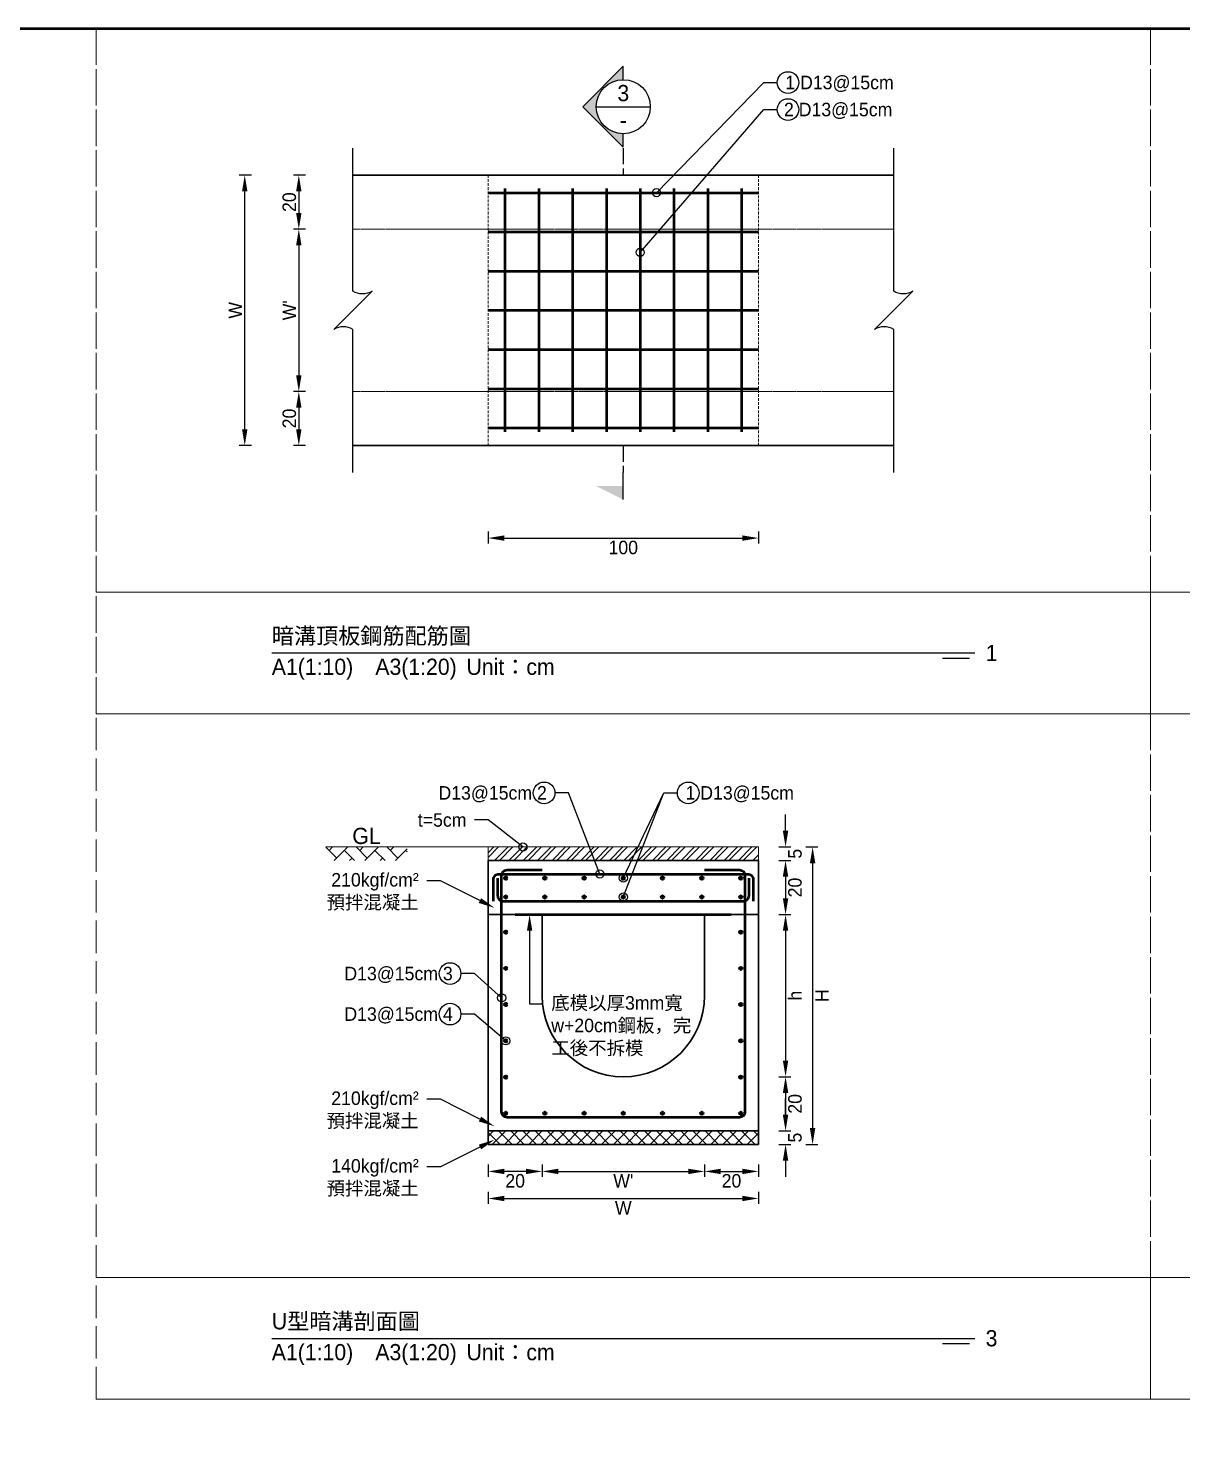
# Model space of a CAD drawing. Extents: x -3420 to 2030, y -3892 to 566.
# Drawn here: x -2565 to -2139, y -526 to 0 of the extents above; entities that cross this region are included whole.
import ezdxf
from ezdxf import colors
from ezdxf.entities.mleader import LeaderData, LeaderLine
from ezdxf.math import Vec2, Vec3

# ---------------------------------------------------------------- set-up
doc = ezdxf.new("R2010")
doc.units = 0
doc.header["$MEASUREMENT"] = 0
for name, pattern in [('ACAD_ISO02W100', [15, 12, -3]), ('DASHEDX2', [1.5, 1, -0.5]), ('HIDDEN', [0.375, 0.25, -0.125])]:
    doc.linetypes.add(name, pattern=pattern)
for name, color, linetype, lineweight in [('一、3.基本-變更', 1, 'Continuous', 50), ('二、1.繪圖-既有設施', 8, 'Continuous', 20), ('二、2.繪圖-施作項目', 181, 'Continuous', 30), ('二、4.繪圖-設計鋪面', 40, 'Continuous', 20), ('二、5.繪圖-鋼筋', 60, 'Continuous', 50), ('二、6.繪圖-其他施作項目', 35, 'Continuous', 30)]:
    doc.layers.add(name, color=color, linetype=linetype, lineweight=lineweight)
doc.layers.add('一、4.基本-隱藏', color=9, linetype='ACAD_ISO02W100', lineweight=20, plot=False)
doc.layers.add('三、3.文字-註解文字', color=2, linetype='Continuous')
doc.styles.add('次圖名(詳圖)', font='MS PGothic.ttf', dxfattribs={"height": 6})
doc.styles.add('註解文字(詳圖)', font='MS PGothic.ttf', dxfattribs={"height": 5})
doc.dimstyles.new('註解文字(詳圖)', dxfattribs={"dimtxt": 5, "dimasz": 6, "dimexe": 2, "dimexo": 5, "dimgap": 1, "dimtad": 2, "dimzin": 0, "dimdsep": 46, "dimtxsty": '註解文字(詳圖)', "dimcen": 0.1, "dimclrd": 144, "dimclre": 144, "dimclrt": 256, "dimadec": 0, "dimazin": 0, "dimtfac": 1, "dimtofl": 0, "dimtmove": 0, "dimatfit": 3, "dimfxlon": 1, "dimtolj": 1, "dimtzin": 0, "dimlwd": -1, "dimlwe": -1, "dimarcsym": 1})

# ---------------------------------------------------------------- blocks, each defined once
blk = doc.blocks.new('*D65')
at = {"layer": 'Defpoints', "color": 0, "transparency": 16777216}
for p in [(-2445.015, -54.25), (-2465.015, -74.25), (-2445.015, -74.25)]:
    blk.add_point(p, dxfattribs=at)
at = {"layer": '三、3.文字-註解文字', "color": 144, "transparency": 16777216}
for p, q in [((-2462.515, -54.25), (-2467.015, -54.25)), ((-2465.015, -60.25), (-2465.015, -68.25)), ((-2462.515, -74.25), (-2467.015, -74.25))]:
    blk.add_line(p, q, dxfattribs=at)
for points in [[(-2466.015, -60.25), (-2464.015, -60.25), (-2465.015, -54.25)], [(-2466.015, -68.25), (-2464.015, -68.25), (-2465.015, -74.25)]]:
    blk.add_solid(points, dxfattribs=at)
at = {"layer": '三、3.文字-註解文字', "transparency": 16777216, "insert": (-2468.515, -64.25), "char_height": 5, "attachment_point": 5, "rotation": 90, "style": '註解文字(詳圖)'}
blk.add_mtext('\\A1;20', dxfattribs=at)
blk = doc.blocks.new('*D66')
at = {"layer": 'Defpoints', "color": 0, "transparency": 16777216}
for p in [(-2445.015, -74.25), (-2465.015, -134.25), (-2445.015, -134.25)]:
    blk.add_point(p, dxfattribs=at)
at = {"layer": '三、3.文字-註解文字', "color": 144, "transparency": 16777216}
for p, q in [((-2462.515, -74.25), (-2467.015, -74.25)), ((-2465.015, -80.25), (-2465.015, -128.25)), ((-2462.515, -134.25), (-2467.015, -134.25))]:
    blk.add_line(p, q, dxfattribs=at)
for points in [[(-2466.015, -80.25), (-2464.015, -80.25), (-2465.015, -74.25)], [(-2466.015, -128.25), (-2464.015, -128.25), (-2465.015, -134.25)]]:
    blk.add_solid(points, dxfattribs=at)
at = {"layer": '三、3.文字-註解文字', "transparency": 16777216, "insert": (-2468.515, -104.25), "char_height": 5, "attachment_point": 5, "rotation": 90, "style": '註解文字(詳圖)'}
blk.add_mtext("\\A1;{\\fMS PGothic|b0|i0|c128|p34;W}'", dxfattribs=at)
blk = doc.blocks.new('*D67')
at = {"layer": 'Defpoints', "color": 0, "transparency": 16777216}
for p in [(-2445.015, -134.25), (-2465.015, -154.25), (-2445.015, -154.25)]:
    blk.add_point(p, dxfattribs=at)
at = {"layer": '三、3.文字-註解文字', "color": 144, "transparency": 16777216}
for p, q in [((-2462.515, -134.25), (-2467.015, -134.25)), ((-2465.015, -140.25), (-2465.015, -148.25)), ((-2462.515, -154.25), (-2467.015, -154.25))]:
    blk.add_line(p, q, dxfattribs=at)
for points in [[(-2466.015, -140.25), (-2464.015, -140.25), (-2465.015, -134.25)], [(-2466.015, -148.25), (-2464.015, -148.25), (-2465.015, -154.25)]]:
    blk.add_solid(points, dxfattribs=at)
at = {"layer": '三、3.文字-註解文字', "transparency": 16777216, "insert": (-2468.515, -144.25), "char_height": 5, "attachment_point": 5, "rotation": 90, "style": '註解文字(詳圖)'}
blk.add_mtext('\\A1;20', dxfattribs=at)
blk = doc.blocks.new('_Small')
at = {"color": 0, "linetype": 'ByBlock', "lineweight": -2}
blk.add_circle((0, 0), 0.25, dxfattribs=at)
blk = doc.blocks.new('*D68')
at = {"layer": 'Defpoints', "color": 0, "transparency": 16777216}
for p in [(-2395.015, -154.25), (-2295.015, -154.25), (-2295.015, -188.5)]:
    blk.add_point(p, dxfattribs=at)
at = {"layer": '三、3.文字-註解文字', "color": 144, "transparency": 16777216}
for p, q in [((-2395.015, -186), (-2395.015, -190.5)), ((-2389.015, -188.5), (-2301.015, -188.5)), ((-2295.015, -186), (-2295.015, -190.5))]:
    blk.add_line(p, q, dxfattribs=at)
for points in [[(-2389.015, -187.5), (-2389.015, -189.5), (-2395.015, -188.5)], [(-2301.015, -187.5), (-2301.015, -189.5), (-2295.015, -188.5)]]:
    blk.add_solid(points, dxfattribs=at)
at = {"layer": '三、3.文字-註解文字', "transparency": 16777216, "insert": (-2345.015, -192), "char_height": 5, "attachment_point": 5, "style": '註解文字(詳圖)'}
blk.add_mtext('\\A1;100', dxfattribs=at)
blk = doc.blocks.new('*D69')
at = {"layer": 'Defpoints', "color": 0, "transparency": 16777216}
for p in [(-2485.015, -54.25), (-2445.015, -54.25), (-2445.015, -154.25)]:
    blk.add_point(p, dxfattribs=at)
at = {"layer": '三、3.文字-註解文字', "color": 144, "transparency": 16777216}
for p, q in [((-2482.515, -54.25), (-2487.015, -54.25)), ((-2485.015, -148.25), (-2485.015, -60.25)), ((-2482.515, -154.25), (-2487.015, -154.25))]:
    blk.add_line(p, q, dxfattribs=at)
for points in [[(-2486.015, -60.25), (-2484.015, -60.25), (-2485.015, -54.25)], [(-2486.015, -148.25), (-2484.015, -148.25), (-2485.015, -154.25)]]:
    blk.add_solid(points, dxfattribs=at)
at = {"layer": '三、3.文字-註解文字', "transparency": 16777216, "insert": (-2488.515, -104.25), "char_height": 5, "attachment_point": 5, "rotation": 90, "style": '註解文字(詳圖)'}
blk.add_mtext('\\A1;W', dxfattribs=at)
blk = doc.blocks.new('*D74')
at = {"layer": 'Defpoints', "color": 0, "transparency": 16777216}
for p in [(-2295, -302.75), (-2295, -307.75), (-2285, -307.75)]:
    blk.add_point(p, dxfattribs=at)
at = {"layer": '三、3.文字-註解文字', "color": 144, "transparency": 16777216}
for p, q in [((-2285, -296.75), (-2285, -290.75)), ((-2287.5, -302.75), (-2283, -302.75)), ((-2287.5, -307.75), (-2283, -307.75)), ((-2285, -313.75), (-2285, -319.75))]:
    blk.add_line(p, q, dxfattribs=at)
for points in [[(-2286, -296.75), (-2284, -296.75), (-2285, -302.75)], [(-2286, -313.75), (-2284, -313.75), (-2285, -307.75)]]:
    blk.add_solid(points, dxfattribs=at)
at = {"layer": '三、3.文字-註解文字', "transparency": 16777216, "insert": (-2281.5, -305.25), "char_height": 5, "attachment_point": 5, "rotation": 90, "style": '註解文字(詳圖)'}
blk.add_mtext('\\A1;5', dxfattribs=at)
blk = doc.blocks.new('*D75')
at = {"layer": 'Defpoints', "color": 0, "transparency": 16777216}
for p in [(-2295, -307.75), (-2295, -327.75), (-2285, -327.75)]:
    blk.add_point(p, dxfattribs=at)
at = {"layer": '三、3.文字-註解文字', "color": 144, "transparency": 16777216}
for p, q in [((-2287.5, -307.75), (-2283, -307.75)), ((-2285, -313.75), (-2285, -321.75)), ((-2287.5, -327.75), (-2283, -327.75))]:
    blk.add_line(p, q, dxfattribs=at)
for points in [[(-2286, -313.75), (-2284, -313.75), (-2285, -307.75)], [(-2286, -321.75), (-2284, -321.75), (-2285, -327.75)]]:
    blk.add_solid(points, dxfattribs=at)
at = {"layer": '三、3.文字-註解文字', "transparency": 16777216, "insert": (-2281.5, -317.75), "char_height": 5, "attachment_point": 5, "rotation": 90, "style": '註解文字(詳圖)'}
blk.add_mtext('\\A1;20', dxfattribs=at)
blk = doc.blocks.new('*D76')
at = {"layer": 'Defpoints', "color": 0, "transparency": 16777216}
for p in [(-2295, -327.75), (-2345, -387.75), (-2285, -387.75)]:
    blk.add_point(p, dxfattribs=at)
at = {"layer": '三、3.文字-註解文字', "color": 144, "transparency": 16777216}
for p, q in [((-2287.5, -327.75), (-2283, -327.75)), ((-2285, -333.75), (-2285, -381.75)), ((-2287.5, -387.75), (-2283, -387.75))]:
    blk.add_line(p, q, dxfattribs=at)
for points in [[(-2286, -333.75), (-2284, -333.75), (-2285, -327.75)], [(-2286, -381.75), (-2284, -381.75), (-2285, -387.75)]]:
    blk.add_solid(points, dxfattribs=at)
at = {"layer": '三、3.文字-註解文字', "transparency": 16777216, "insert": (-2281.5, -357.75), "char_height": 5, "attachment_point": 5, "rotation": 90, "style": '註解文字(詳圖)'}
blk.add_mtext('\\A1;h', dxfattribs=at)
blk = doc.blocks.new('*D77')
at = {"layer": 'Defpoints', "color": 0, "transparency": 16777216}
for p in [(-2345, -387.75), (-2295, -407.75), (-2285, -407.75)]:
    blk.add_point(p, dxfattribs=at)
at = {"layer": '三、3.文字-註解文字', "color": 144, "transparency": 16777216}
for p, q in [((-2287.5, -387.75), (-2283, -387.75)), ((-2285, -393.75), (-2285, -401.75)), ((-2287.5, -407.75), (-2283, -407.75))]:
    blk.add_line(p, q, dxfattribs=at)
for points in [[(-2286, -393.75), (-2284, -393.75), (-2285, -387.75)], [(-2286, -401.75), (-2284, -401.75), (-2285, -407.75)]]:
    blk.add_solid(points, dxfattribs=at)
at = {"layer": '三、3.文字-註解文字', "transparency": 16777216, "insert": (-2281.5, -397.75), "char_height": 5, "attachment_point": 5, "rotation": 90, "style": '註解文字(詳圖)'}
blk.add_mtext('\\A1;20', dxfattribs=at)
blk = doc.blocks.new('*D78')
at = {"layer": 'Defpoints', "color": 0, "transparency": 16777216}
for p in [(-2295, -407.75), (-2295, -412.75), (-2285, -412.75)]:
    blk.add_point(p, dxfattribs=at)
at = {"layer": '三、3.文字-註解文字', "color": 144, "transparency": 16777216}
for p, q in [((-2285, -401.75), (-2285, -395.75)), ((-2287.5, -407.75), (-2283, -407.75)), ((-2287.5, -412.75), (-2283, -412.75)), ((-2285, -418.75), (-2285, -424.75))]:
    blk.add_line(p, q, dxfattribs=at)
for points in [[(-2286, -401.75), (-2284, -401.75), (-2285, -407.75)], [(-2286, -418.75), (-2284, -418.75), (-2285, -412.75)]]:
    blk.add_solid(points, dxfattribs=at)
at = {"layer": '三、3.文字-註解文字', "transparency": 16777216, "insert": (-2281.5, -410.25), "char_height": 5, "attachment_point": 5, "rotation": 90, "style": '註解文字(詳圖)'}
blk.add_mtext('\\A1;5', dxfattribs=at)
blk = doc.blocks.new('*D79')
at = {"layer": 'Defpoints', "color": 0, "transparency": 16777216}
for p in [(-2295, -302.75), (-2295, -412.75), (-2275, -412.75)]:
    blk.add_point(p, dxfattribs=at)
at = {"layer": '三、3.文字-註解文字', "color": 144, "transparency": 16777216}
for p, q in [((-2277.5, -302.75), (-2273, -302.75)), ((-2275, -308.75), (-2275, -406.75)), ((-2277.5, -412.75), (-2273, -412.75))]:
    blk.add_line(p, q, dxfattribs=at)
for points in [[(-2276, -308.75), (-2274, -308.75), (-2275, -302.75)], [(-2276, -406.75), (-2274, -406.75), (-2275, -412.75)]]:
    blk.add_solid(points, dxfattribs=at)
at = {"layer": '三、3.文字-註解文字', "transparency": 16777216, "insert": (-2271.5, -357.75), "char_height": 5, "attachment_point": 5, "rotation": 90, "style": '註解文字(詳圖)'}
blk.add_mtext('\\A1;H', dxfattribs=at)
blk = doc.blocks.new('*D70')
at = {"layer": 'Defpoints', "color": 0, "transparency": 16777216}
for p in [(-2395, -307.75), (-2375, -307.75), (-2395, -422.75)]:
    blk.add_point(p, dxfattribs=at)
at = {"layer": '三、3.文字-註解文字', "color": 144, "transparency": 16777216}
for p, q in [((-2395, -420.25), (-2395, -424.75)), ((-2375, -420.25), (-2375, -424.75)), ((-2381, -422.75), (-2389, -422.75))]:
    blk.add_line(p, q, dxfattribs=at)
for points in [[(-2389, -421.75), (-2389, -423.75), (-2395, -422.75)], [(-2381, -421.75), (-2381, -423.75), (-2375, -422.75)]]:
    blk.add_solid(points, dxfattribs=at)
at = {"layer": '三、3.文字-註解文字', "transparency": 16777216, "insert": (-2385, -426.25), "char_height": 5, "attachment_point": 5, "style": '註解文字(詳圖)'}
blk.add_mtext('\\A1;20', dxfattribs=at)
blk = doc.blocks.new('*D71')
at = {"layer": 'Defpoints', "color": 0, "transparency": 16777216}
for p in [(-2375, -307.75), (-2315, -307.75), (-2315, -422.75)]:
    blk.add_point(p, dxfattribs=at)
at = {"layer": '三、3.文字-註解文字', "color": 144, "transparency": 16777216}
for p, q in [((-2375, -420.25), (-2375, -424.75)), ((-2315, -420.25), (-2315, -424.75)), ((-2369, -422.75), (-2321, -422.75))]:
    blk.add_line(p, q, dxfattribs=at)
for points in [[(-2369, -421.75), (-2369, -423.75), (-2375, -422.75)], [(-2321, -421.75), (-2321, -423.75), (-2315, -422.75)]]:
    blk.add_solid(points, dxfattribs=at)
at = {"layer": '三、3.文字-註解文字', "transparency": 16777216, "insert": (-2345, -426.25), "char_height": 5, "attachment_point": 5, "style": '註解文字(詳圖)'}
blk.add_mtext("\\A1;W'", dxfattribs=at)
blk = doc.blocks.new('*D72')
at = {"layer": 'Defpoints', "color": 0, "transparency": 16777216}
for p in [(-2315, -307.75), (-2295, -307.75), (-2295, -422.75)]:
    blk.add_point(p, dxfattribs=at)
at = {"layer": '三、3.文字-註解文字', "color": 144, "transparency": 16777216}
for p, q in [((-2315, -420.25), (-2315, -424.75)), ((-2295, -420.25), (-2295, -424.75)), ((-2309, -422.75), (-2301, -422.75))]:
    blk.add_line(p, q, dxfattribs=at)
for points in [[(-2309, -421.75), (-2309, -423.75), (-2315, -422.75)], [(-2301, -421.75), (-2301, -423.75), (-2295, -422.75)]]:
    blk.add_solid(points, dxfattribs=at)
at = {"layer": '三、3.文字-註解文字', "transparency": 16777216, "insert": (-2305, -426.25), "char_height": 5, "attachment_point": 5, "style": '註解文字(詳圖)'}
blk.add_mtext('\\A1;20', dxfattribs=at)
blk = doc.blocks.new('*D73')
at = {"layer": 'Defpoints', "color": 0, "transparency": 16777216}
for p in [(-2395, -412.75), (-2295, -412.75), (-2295, -432.75)]:
    blk.add_point(p, dxfattribs=at)
at = {"layer": '三、3.文字-註解文字', "color": 144, "transparency": 16777216}
for p, q in [((-2395, -430.25), (-2395, -434.75)), ((-2295, -430.25), (-2295, -434.75)), ((-2389, -432.75), (-2301, -432.75))]:
    blk.add_line(p, q, dxfattribs=at)
for points in [[(-2389, -431.75), (-2389, -433.75), (-2395, -432.75)], [(-2301, -431.75), (-2301, -433.75), (-2295, -432.75)]]:
    blk.add_solid(points, dxfattribs=at)
at = {"layer": '三、3.文字-註解文字', "transparency": 16777216, "insert": (-2345, -436.25), "char_height": 5, "attachment_point": 5, "style": '註解文字(詳圖)'}
blk.add_mtext('\\A1;W', dxfattribs=at)

msp = doc.modelspace()

# ---------------------------------------------------------------- hatches: boundary and pattern name
at = {"layer": '三、3.文字-註解文字'}
h = msp.add_hatch(color=256, dxfattribs=at)
h.dxf.hatch_style = 1
h.paths.add_polyline_path([(-2345.015, -13.943), (-2360.015, -28.943), (-2345.015, -43.943), (-2345.015, -38.943, -0.4142136), (-2355.015, -28.943, -0.4142136), (-2345.015, -18.943)])
h = msp.add_hatch(color=256, dxfattribs=at)
h.dxf.hatch_style = 1
h.paths.add_polyline_path([(-2355.015, -169.25), (-2345.015, -174.25), (-2345.015, -169.25)])
at = {"layer": '二、2.繪圖-施作項目'}
h = msp.add_hatch(dxfattribs=at)
h.set_pattern_fill('ANSI37', color=256)
h.set_pattern_definition([(45, (-1401.9625, -233.9498), (-2.245064, 2.245064), []), (135, (-1401.9625, -233.9498), (-2.245064, -2.245064), [])])
h.paths.add_polyline_path([(-2295, -407.75), (-2395, -407.75), (-2395, -412.75), (-2295, -412.75)])
at = {"layer": '二、4.繪圖-設計鋪面'}
h = msp.add_hatch(dxfattribs=at)
h.set_pattern_fill('AR-HBONE', color=256)
h.set_pattern_definition([(45, (-1775, -32.5), (0, 5.656854), [12, -4]), (135, (-1772.1716, -29.6716), (4e-16, 5.656854), [12, -4])])
h.paths.add_polyline_path([(-2425, -302.75), (-2455, -302.75), (-2455, -307.75), (-2425, -307.75)])
h = msp.add_hatch(dxfattribs=at)
h.set_pattern_fill('ANSI32', color=256, scale=10)
h.set_pattern_definition([(45, (-4168.0162, -78.5298), (-2.6516504, 2.6516504), []), (45, (-4166.2484, -78.5298), (-2.6516504, 2.6516504), [])])
h.paths.add_polyline_path([(-2295, -307.75), (-2295, -302.75), (-2395, -302.75), (-2395, -307.75)])
at = {"layer": '二、5.繪圖-鋼筋'}
h = msp.add_hatch(color=256, dxfattribs=at)
h.dxf.hatch_style = 1
h.paths.add_polyline_path([(-2388, -314.25, 1), (-2389, -314.25, 1)])
h = msp.add_hatch(color=256, dxfattribs=at)
h.dxf.hatch_style = 1
h.paths.add_polyline_path([(-2373.5, -314.25, 1), (-2374.5, -314.25, 1)])
h = msp.add_hatch(color=256, dxfattribs=at)
h.dxf.hatch_style = 1
h.paths.add_polyline_path([(-2359, -314.25, 1), (-2360, -314.25, 1)])
h = msp.add_hatch(color=256, dxfattribs=at)
h.dxf.hatch_style = 1
h.paths.add_polyline_path([(-2344.5, -314.25, 1), (-2345.5, -314.25, 1)])
h = msp.add_hatch(color=256, dxfattribs=at)
h.dxf.hatch_style = 1
h.paths.add_polyline_path([(-2330, -314.25, 1), (-2331, -314.25, 1)])
h = msp.add_hatch(color=256, dxfattribs=at)
h.dxf.hatch_style = 1
h.paths.add_polyline_path([(-2315.5, -314.25, 1), (-2316.5, -314.25, 1)])
h = msp.add_hatch(color=256, dxfattribs=at)
h.dxf.hatch_style = 1
h.paths.add_polyline_path([(-2301, -314.25, 1), (-2302, -314.25, 1)])
h = msp.add_hatch(color=256, dxfattribs=at)
h.dxf.hatch_style = 1
h.paths.add_polyline_path([(-2388, -321.25, 1), (-2389, -321.25, 1)])
h = msp.add_hatch(color=256, dxfattribs=at)
h.dxf.hatch_style = 1
h.paths.add_polyline_path([(-2373.5, -321.25, 1), (-2374.5, -321.25, 1)])
h = msp.add_hatch(color=256, dxfattribs=at)
h.dxf.hatch_style = 1
h.paths.add_polyline_path([(-2359, -321.25, 1), (-2360, -321.25, 1)])
h = msp.add_hatch(color=256, dxfattribs=at)
h.dxf.hatch_style = 1
h.paths.add_polyline_path([(-2344.5, -321.25, 1), (-2345.5, -321.25, 1)])
h = msp.add_hatch(color=256, dxfattribs=at)
h.dxf.hatch_style = 1
h.paths.add_polyline_path([(-2330, -321.25, 1), (-2331, -321.25, 1)])
h = msp.add_hatch(color=256, dxfattribs=at)
h.dxf.hatch_style = 1
h.paths.add_polyline_path([(-2315.5, -321.25, 1), (-2316.5, -321.25, 1)])
h = msp.add_hatch(color=256, dxfattribs=at)
h.dxf.hatch_style = 1
h.paths.add_polyline_path([(-2301, -321.25, 1), (-2302, -321.25, 1)])
h = msp.add_hatch(color=256, dxfattribs=at)
h.dxf.hatch_style = 1
h.paths.add_polyline_path([(-2388, -334.25, 1), (-2389, -334.25, 1)])
h = msp.add_hatch(color=256, dxfattribs=at)
h.dxf.hatch_style = 1
h.paths.add_polyline_path([(-2301, -334.25, 1), (-2302, -334.25, 1)])
h = msp.add_hatch(color=256, dxfattribs=at)
h.dxf.hatch_style = 1
h.paths.add_polyline_path([(-2388, -347.65, 1), (-2389, -347.65, 1)])
h = msp.add_hatch(color=256, dxfattribs=at)
h.dxf.hatch_style = 1
h.paths.add_polyline_path([(-2301, -347.65, 1), (-2302, -347.65, 1)])
h = msp.add_hatch(color=256, dxfattribs=at)
h.dxf.hatch_style = 1
h.paths.add_polyline_path([(-2388, -361.05, 1), (-2389, -361.05, 1)])
h = msp.add_hatch(color=256, dxfattribs=at)
h.dxf.hatch_style = 1
h.paths.add_polyline_path([(-2301, -361.05, 1), (-2302, -361.05, 1)])
h = msp.add_hatch(color=256, dxfattribs=at)
h.dxf.hatch_style = 1
h.paths.add_polyline_path([(-2388, -374.45, 1), (-2389, -374.45, 1)])
h = msp.add_hatch(color=256, dxfattribs=at)
h.dxf.hatch_style = 1
h.paths.add_polyline_path([(-2301, -374.45, 1), (-2302, -374.45, 1)])
h = msp.add_hatch(color=256, dxfattribs=at)
h.dxf.hatch_style = 1
h.paths.add_polyline_path([(-2388, -387.85, 1), (-2389, -387.85, 1)])
h = msp.add_hatch(color=256, dxfattribs=at)
h.dxf.hatch_style = 1
h.paths.add_polyline_path([(-2301, -387.85, 1), (-2302, -387.85, 1)])
h = msp.add_hatch(color=256, dxfattribs=at)
h.dxf.hatch_style = 1
h.paths.add_polyline_path([(-2388, -401.25, 1), (-2389, -401.25, 1)])
h = msp.add_hatch(color=256, dxfattribs=at)
h.dxf.hatch_style = 1
h.paths.add_polyline_path([(-2373.5, -401.25, 1), (-2374.5, -401.25, 1)])
h = msp.add_hatch(color=256, dxfattribs=at)
h.dxf.hatch_style = 1
h.paths.add_polyline_path([(-2359, -401.25, 1), (-2360, -401.25, 1)])
h = msp.add_hatch(color=256, dxfattribs=at)
h.dxf.hatch_style = 1
h.paths.add_polyline_path([(-2344.5, -401.25, 1), (-2345.5, -401.25, 1)])
h = msp.add_hatch(color=256, dxfattribs=at)
h.dxf.hatch_style = 1
h.paths.add_polyline_path([(-2330, -401.25, 1), (-2331, -401.25, 1)])
h = msp.add_hatch(color=256, dxfattribs=at)
h.dxf.hatch_style = 1
h.paths.add_polyline_path([(-2315.5, -401.25, 1), (-2316.5, -401.25, 1)])
h = msp.add_hatch(color=256, dxfattribs=at)
h.dxf.hatch_style = 1
h.paths.add_polyline_path([(-2301, -401.25, 1), (-2302, -401.25, 1)])

# ---------------------------------------------------------------- linework, layer by layer
at = {"layer": '一、3.基本-變更'}
msp.add_lwpolyline([(-3420, 0), (0, 0), (0, -1164), (-3420, -1164)], close=True, dxfattribs=at)
at = {"layer": '一、4.基本-隱藏'}
for points in [[(-2540, 0), (-1760, 0), (-1760, -507), (-2540, -507)], [(-2540, 0), (-2150, 0), (-2150, -208.5), (-2540, -208.5)], [(-2150, 0), (-1850, 0), (-1850, -208.5), (-2150, -208.5)], [(-2540, -208.5), (-2150, -208.5), (-2150, -253.5), (-2540, -253.5)], [(-2150, -208.5), (-1850, -208.5), (-1850, -253.5), (-2150, -253.5)], [(-2540, -253.5), (-2150, -253.5), (-2150, -462), (-2540, -462)], [(-2150, -253.5), (-1850, -253.5), (-1850, -462), (-2150, -462)], [(-2540, -462), (-2150, -462), (-2150, -507), (-2540, -507)], [(-2150, -462), (-1850, -462), (-1850, -507), (-2150, -507)]]:
    msp.add_lwpolyline(points, close=True, dxfattribs=at)
msp.add_lwpolyline([(-2540, -507), (-1760, -507)], dxfattribs=at)
at = {"layer": '三、3.文字-註解文字'}
for points in [[(-2345.015, -18.943), (-2345.015, -13.943), (-2360.015, -28.943), (-2345.015, -43.943), (-2345.015, -38.943)], [(-2355.015, -28.943), (-2335.015, -28.943)], [(-2345.015, -174.25), (-2345.015, -164.25)], [(-2475, -231), (-2215, -231)], [(-2217, -233), (-2227, -233)], [(-2475, -484.5), (-2215, -484.5)], [(-2217, -486.5), (-2227, -486.5)]]:
    msp.add_lwpolyline(points, dxfattribs=at)
for points in [[(-2445.015, -164.25), (-2445.015, -111.321, 0.2828427), (-2452.086, -111.321), (-2437.944, -97.179, -0.2828427), (-2445.015, -97.179), (-2445.015, -44.25)], [(-2245.015, -164.25), (-2245.015, -111.321, 0.2828427), (-2252.086, -111.321), (-2237.944, -97.179, -0.2828427), (-2245.015, -97.179), (-2245.015, -44.25)]]:
    msp.add_lwpolyline(points, format="xyb", dxfattribs=at)
at = {"layer": '三、3.文字-註解文字', "linetype": 'ACAD_ISO02W100', "ltscale": 0.5}
for points in [[(-2345.015, -44.25), (-2345.015, -54.25)], [(-2345.015, -154.25), (-2345.015, -164.25)]]:
    msp.add_lwpolyline(points, dxfattribs=at)
at = {"layer": '三、3.文字-註解文字'}
for centre, radius in [((-2345.015, -28.943), 10), ((-2284.085, -20), 4), ((-2284.085, -30), 4), ((-2374.282, -282.75), 4), ((-2321, -282.75), 4), ((-2409.082, -349.575), 4), ((-2409.082, -364.575), 4)]:
    msp.add_circle(centre, radius, dxfattribs=at)
at = {"layer": '二、1.繪圖-既有設施', "linetype": 'DASHEDX2'}
for points in [[(-2395.015, -54.25), (-2395.015, -154.25)], [(-2295.015, -54.25), (-2295.015, -154.25)]]:
    msp.add_lwpolyline(points, dxfattribs=at)
at = {"layer": '二、1.繪圖-既有設施', "linetype": 'HIDDEN'}
for points in [[(-2445.015, -74.25), (-2245.015, -74.25)], [(-2445.015, -134.25), (-2245.015, -134.25)]]:
    msp.add_lwpolyline(points, dxfattribs=at)
at = {"layer": '二、2.繪圖-施作項目'}
for points in [[(-2445.015, -54.25), (-2245.015, -54.25)], [(-2445.015, -154.25), (-2245.015, -154.25)], [(-2395, -307.75), (-2295, -307.75)], [(-2395, -307.75), (-2395, -327.75)], [(-2295, -307.75), (-2295, -327.75)], [(-2395, -327.75), (-2295, -327.75)], [(-2395, -327.75), (-2395, -412.75)], [(-2395, -327.75), (-2295, -327.75)], [(-2295, -327.75), (-2295, -412.75)], [(-2395, -407.75), (-2295, -407.75)], [(-2395, -412.75), (-2295, -412.75)]]:
    msp.add_lwpolyline(points, dxfattribs=at)
msp.add_lwpolyline([(-2315, -327.75), (-2315, -357.75, -1), (-2375, -357.75), (-2375, -327.75)], format="xyb", dxfattribs=at)
at = {"layer": '二、4.繪圖-設計鋪面'}
for points in [[(-2395, -302.75), (-2455, -302.75)], [(-2395, -302.75), (-2295, -302.75)], [(-2395, -302.75), (-2395, -307.75)], [(-2295, -302.75), (-2295, -307.75)]]:
    msp.add_lwpolyline(points, dxfattribs=at)
at = {"layer": '二、5.繪圖-鋼筋'}
for points in [[(-2395.015, -60.75), (-2295.015, -60.75)], [(-2388.765, -59.25), (-2388.765, -149.25)], [(-2376.265, -59.25), (-2376.265, -149.25)], [(-2363.765, -59.25), (-2363.765, -149.25)], [(-2351.265, -59.25), (-2351.265, -149.25)], [(-2338.765, -59.25), (-2338.765, -149.25)], [(-2326.265, -59.25), (-2326.265, -149.25)], [(-2313.765, -59.25), (-2313.765, -149.25)], [(-2301.265, -59.25), (-2301.265, -149.25)], [(-2395.015, -75.25), (-2295.015, -75.25)], [(-2395.015, -89.75), (-2295.015, -89.75)], [(-2395.015, -104.25), (-2295.015, -104.25)], [(-2395.015, -118.75), (-2295.015, -118.75)], [(-2395.015, -133.25), (-2295.015, -133.25)], [(-2395.015, -147.75), (-2295.015, -147.75)]]:
    msp.add_lwpolyline(points, dxfattribs=at)
for points in [[(-2393, -322.75), (-2393, -314.75, -0.4142136), (-2391, -312.75), (-2299, -312.75, -0.4142136), (-2297, -314.75), (-2297, -322.75)], [(-2391.5, -314.25), (-2391.5, -320.75, 0.4142136), (-2389.5, -322.75), (-2300.5, -322.75, 0.4142136), (-2298.5, -320.75), (-2298.5, -314.25)], [(-2390, -327.75), (-2390, -313.25, -0.4142136), (-2388, -311.25), (-2375, -311.25)], [(-2315, -311.25), (-2302, -311.25, -0.4142136), (-2300, -313.25), (-2300, -327.75)], [(-2300, -327.75), (-2300, -400.75, -0.4142136), (-2302, -402.75), (-2388, -402.75, -0.4142136), (-2390, -400.75), (-2390, -327.75)]]:
    msp.add_lwpolyline(points, format="xyb", dxfattribs=at)
for centre in [(-2388.5, -314.25), (-2374, -314.25), (-2359.5, -314.25), (-2345, -314.25), (-2330.5, -314.25), (-2316, -314.25), (-2301.5, -314.25), (-2388.5, -321.25), (-2374, -321.25), (-2359.5, -321.25), (-2345, -321.25), (-2330.5, -321.25), (-2316, -321.25), (-2301.5, -321.25), (-2388.5, -334.25), (-2301.5, -334.25), (-2388.5, -347.65), (-2301.5, -347.65), (-2388.5, -361.05), (-2301.5, -361.05), (-2388.5, -374.45), (-2301.5, -374.45), (-2388.5, -387.85), (-2301.5, -387.85), (-2388.5, -401.25), (-2374, -401.25), (-2359.5, -401.25), (-2345, -401.25), (-2330.5, -401.25), (-2316, -401.25), (-2301.5, -401.25)]:
    msp.add_circle(centre, 0.5, dxfattribs=at)
at = {"layer": '二、6.繪圖-其他施作項目', "const_width": 1}
msp.add_lwpolyline([(-2385, -327.75), (-2305, -327.75)], dxfattribs=at)

# ---------------------------------------------------------------- texts
at = {"layer": '三、3.文字-註解文字', "char_height": 6}
for s, width, gutter_width, insert, attachment_point, style in [('3', 6.60394, 25, (-2345.015, -23.943), 5, '註解文字(詳圖)'), ('-', 6.60394, 25, (-2345.015, -33.943), 5, '註解文字(詳圖)'), ('暗{\\fMS PGothic|b0|i0|c128|p34;溝頂板鋼筋配筋圖}', 80.77209, 15, (-2475, -225), 4, '次圖名(詳圖)'), ('1', 3, 15, (-2211, -231), 4, '次圖名(詳圖)'), ('A1(1:10)\u3000A3(1:20){\\fMS PGothic|b0|i0|c128|p34;^IUnit：cm}', 136.03259, 15, (-2475, -237), 4, '次圖名(詳圖)'), ('U型{\\fMS PGothic|b0|i0|c128|p34;暗溝剖面圖}', 134.12151, 15, (-2475, -478.5), 4, '次圖名(詳圖)'), ('3', 3, 15, (-2211, -484.5), 4, '次圖名(詳圖)'), ('A1(1:10)\u3000A3(1:20){\\fMS PGothic|b0|i0|c128|p34;^IUnit：cm}', 136.03259, 15, (-2475, -490.5), 4, '次圖名(詳圖)')]:
    msp.add_mtext_dynamic_manual_height_columns(s, width=width, gutter_width=gutter_width, heights=[0], dxfattribs=dict(at, insert=insert, attachment_point=attachment_point, style=style))
at = {"layer": '二、4.繪圖-設計鋪面', "insert": (-2440, -301.75), "char_height": 6, "attachment_point": 8, "style": '註解文字(詳圖)'}
msp.add_mtext_dynamic_manual_height_columns('{\\fMS PGothic|b0|i0|c128|p34;GL}', width=10.17412, gutter_width=30, heights=[0], dxfattribs=at)

# ---------------------------------------------------------------- dimensions: what is measured, and where the dimension line sits
at = {"layer": '三、3.文字-註解文字'}
for base, p1, p2, text, picture, middle in [((-2485.015, -54.25), (-2445.015, -154.25), (-2445.015, -54.25), 'W', '*D69', (-2488.515, -104.25)), ((-2465.015, -74.25), (-2445.015, -54.25), (-2445.015, -74.25), '20', '*D65', (-2468.515, -64.25)), ((-2465.015, -134.25), (-2445.015, -74.25), (-2445.015, -134.25), "{\\fMS PGothic|b0|i0|c128|p34;W}'", '*D66', (-2468.515, -104.25)), ((-2465.015, -154.25), (-2445.015, -134.25), (-2445.015, -154.25), '20', '*D67', (-2468.515, -144.25)), ((-2285, -307.75), (-2295, -302.75), (-2295, -307.75), '5', '*D74', (-2281.5, -305.25)), ((-2275, -412.75), (-2295, -302.75), (-2295, -412.75), 'H', '*D79', (-2271.5, -357.75)), ((-2285, -327.75), (-2295, -307.75), (-2295, -327.75), '20', '*D75', (-2281.5, -317.75)), ((-2285, -387.75), (-2295, -327.75), (-2345, -387.75), 'h', '*D76', (-2281.5, -357.75)), ((-2285, -407.75), (-2345, -387.75), (-2295, -407.75), '20', '*D77', (-2281.5, -397.75)), ((-2285, -412.75), (-2295, -407.75), (-2295, -412.75), '5', '*D78', (-2281.5, -410.25))]:
    dim = msp.add_linear_dim(base=base, p1=p1, p2=p2, angle=90, text=text, dimstyle='註解文字(詳圖)', dxfattribs=at)
    dim.commit()
    dim.dimension.update_dxf_attribs({"geometry": picture, "text_midpoint": middle})
for base, p1, p2, text, picture, middle in [((-2295.015, -188.5), (-2395.015, -154.25), (-2295.015, -154.25), '100', '*D68', (-2345.015, -192)), ((-2395, -422.75), (-2375, -307.75), (-2395, -307.75), '20', '*D70', (-2385, -426.25)), ((-2315, -422.75), (-2375, -307.75), (-2315, -307.75), "W'", '*D71', (-2345, -426.25)), ((-2295, -422.75), (-2315, -307.75), (-2295, -307.75), '20', '*D72', (-2305, -426.25)), ((-2295, -432.75), (-2395, -412.75), (-2295, -412.75), 'W', '*D73', (-2345, -436.25))]:
    dim = msp.add_linear_dim(base=base, p1=p1, p2=p2, text=text, dimstyle='註解文字(詳圖)', dxfattribs=at)
    dim.commit()
    dim.dimension.update_dxf_attribs({"geometry": picture, "text_midpoint": middle})

# ---------------------------------------------------------------- leaders
ml = msp.add_multileader_mtext('Standard', dxfattribs=at)
ml.set_content('{\\fMS PGothic|b0|i0|c128|p34;1 }D13@15cm', color=256, style='註解文字(詳圖)')
ml.set_leader_properties(color=144, linetype='ByLayer', lineweight=-1)
ml.set_arrow_properties(name='SMALL')
ml.build(insert=Vec2(0, 0))
ml.multileader.update_dxf_attribs({"dogleg_length": 5, "arrow_head_size": 6})
ctx = ml.context
ctx.base_point, ctx.char_height, ctx.arrow_head_size, ctx.landing_gap_size, ctx.plane_origin = Vec3(-2288.085, -20), 5, 6, 3, Vec3(-2330.71, -67.835)
notes = []
notes.append((ctx, [(0, (1, 1, 0), (-2293.085, -20), (1, 0), 5, [(0, [(-2332.743, -60.75)], 0, [])])]))
ctx.mtext.insert, ctx.mtext.flow_direction = Vec3(-2285.085, -17.486), 5
ml = msp.add_multileader_mtext('Standard', dxfattribs=at)
ml.set_content('{\\fMS PGothic|b0|i0|c128|p34;2 }D13@15cm', color=256, style='註解文字(詳圖)')
ml.set_leader_properties(color=144, linetype='ByLayer', lineweight=-1)
ml.set_arrow_properties(name='SMALL')
ml.build(insert=Vec2(0, 0))
ml.multileader.update_dxf_attribs({"dogleg_length": 5, "arrow_head_size": 6})
ctx = ml.context
ctx.base_point, ctx.char_height, ctx.arrow_head_size, ctx.landing_gap_size, ctx.plane_origin = Vec3(-2288.085, -30), 5, 6, 2.5, Vec3(-2330.71, -77.835)
notes.append((ctx, [(0, (1, 1, 0), (-2293.085, -30), (1, 0), 5, [(0, [(-2338.765, -82.821)], 0, [])])]))
ctx.mtext.insert, ctx.mtext.flow_direction = Vec3(-2285.585, -27.486), 5
ml = msp.add_multileader_mtext('Standard', dxfattribs=at)
ml.set_content('{\\fMS PGothic|b0|i0|c128|p34;D13@15cm }2', color=256, style='註解文字(詳圖)')
ml.set_leader_properties(color=144, linetype='ByLayer', lineweight=-1)
ml.set_arrow_properties(name='SMALL')
ml.build(insert=Vec2(0, 0))
ml.multileader.update_dxf_attribs({"dogleg_length": 5, "arrow_head_size": 6})
ctx = ml.context
ctx.base_point, ctx.char_height, ctx.arrow_head_size, ctx.landing_gap_size, ctx.plane_origin = Vec3(-2414.378, -282.75), 5, 6, 3, Vec3(-2464.213, -330.585)
ctx.text_align_type = 2
notes.append((ctx, [(1, (1, 1, 0), (-2365.282, -282.75), (-1, 0), 5, [(0, [(-2353.7, -312.75)], 0, [])])]))
ctx.mtext.insert, ctx.mtext.alignment, ctx.mtext.flow_direction = Vec3(-2373.282, -280.236), 3, 5
ml = msp.add_multileader_mtext('Standard', dxfattribs=at)
ml.set_content('{\\fMS PGothic|b0|i0|c128|p34;1 }D13@15cm', color=256, style='註解文字(詳圖)')
ml.set_leader_properties(color=144, linetype='ByLayer', lineweight=-1)
ml.set_arrow_properties(name='SMALL')
ml.build(insert=Vec2(0, 0))
ml.multileader.update_dxf_attribs({"dogleg_length": 5, "arrow_head_size": 6})
ctx = ml.context
ctx.base_point, ctx.char_height, ctx.arrow_head_size, ctx.landing_gap_size, ctx.plane_origin = Vec3(-2325, -282.75), 5, 6, 3, Vec3(-2367.625, -330.585)
notes.append((ctx, [(0, (1, 1, 0), (-2330, -282.75), (1, 0), 5, [(0, [(-2345, -314.25)], 0, [])])]))
ctx.mtext.insert, ctx.mtext.flow_direction = Vec3(-2322, -280.236), 5
ml = msp.add_multileader_mtext('Standard', dxfattribs=at)
ml.set_content(' ', color=256, style='註解文字(詳圖)')
ml.set_leader_properties(color=144, linetype='ByLayer', lineweight=-1)
ml.set_arrow_properties(name='SMALL')
ml.build(insert=Vec2(0, 0))
ml.multileader.update_dxf_attribs({"dogleg_length": 5, "arrow_head_size": 6})
ctx = ml.context
ctx.base_point, ctx.char_height, ctx.arrow_head_size, ctx.landing_gap_size, ctx.plane_origin = Vec3(-2325, -282.75), 5, 6, 3, Vec3(-2367.625, -340.585)
notes.append((ctx, [(0, (1, 1, 0), (-2330, -282.75), (1, 0), 5, [(0, [(-2345, -321.25)], 0, [])])]))
ctx.mtext.insert, ctx.mtext.flow_direction = Vec3(-2322, -280.25), 5
ml = msp.add_multileader_mtext('Standard', dxfattribs=at)
ml.set_content('{\\fMS PGothic|b0|i0|c128|p34;t=5cm}', color=256, style='註解文字(詳圖)')
ml.set_leader_properties(color=144, linetype='ByLayer', lineweight=-1)
ml.set_arrow_properties(name='SMALL')
ml.build(insert=Vec2(0, 0))
ml.multileader.update_dxf_attribs({"dogleg_length": 5, "arrow_head_size": 6})
ctx = ml.context
ctx.base_point, ctx.char_height, ctx.arrow_head_size, ctx.landing_gap_size, ctx.plane_origin = Vec3(-2424.381, -292.75), 5, 6, 3, Vec3(-2492.637, -319.085)
ctx.text_align_type = 2
notes.append((ctx, [(1, (1, 1, 0), (-2395, -292.75), (-1, 0), 5, [(0, [(-2382.124, -302.75)], 0, [])])]))
ctx.mtext.insert, ctx.mtext.alignment, ctx.mtext.flow_direction = Vec3(-2403, -290.25), 3, 5
ml = msp.add_multileader_mtext('Standard', dxfattribs=at)
ml.set_content('{\\fMS PGothic|b0|i0|c128|p34;210kgf/cm²}\\P預拌{\\fMS PGothic|b0|i0|c128|p34;混凝土}', color=256, style='註解文字(詳圖)')
ml.set_leader_properties(color=144, linetype='ByLayer', lineweight=-1)
ml.build(insert=Vec2(0, 0))
ml.multileader.update_dxf_attribs({"dogleg_length": 5, "arrow_head_size": 6})
ctx = ml.context
ctx.base_point, ctx.char_height, ctx.arrow_head_size, ctx.landing_gap_size, ctx.plane_origin = Vec3(-2459.058, -315.25), 5, 6, 3, Vec3(-2392.66, -325.25)
ctx.text_align_type = 2
notes.append((ctx, [(0, (1, 1, 0), (-2412.66, -315.25), (-1, 0), 5, [(0, [(-2392.66, -325.25)], 0, [])])]))
ctx.mtext.insert, ctx.mtext.alignment, ctx.mtext.flow_direction = Vec3(-2420.66, -312.381), 3, 5
ml = msp.add_multileader_mtext('Standard', dxfattribs=at)
ml.set_content('{\\fMS PGothic|b0|i0|c128|p34;底模以厚3mm寬w+20cm鋼板，完工後不拆模}', color=256, style='註解文字(詳圖)')
ml.set_leader_properties(color=144, linetype='ByLayer', lineweight=-1)
ml.build(insert=Vec2(0, 0))
ml.multileader.update_dxf_attribs({"dogleg_length": 5, "arrow_head_size": 6})
ctx = ml.context
ctx.base_point, ctx.char_height, ctx.arrow_head_size, ctx.landing_gap_size, ctx.plane_origin = Vec3(-2374.654, -360.756), 5, 6, 3, Vec3(-2366.152, -327.75)
notes.append((ctx, [(0, (1, 1, 0), (-2379.654, -360.756), (1, 0), 5, [(0, [(-2379.654, -327.75)], 0, [])])]))
ctx.mtext.insert, ctx.mtext.width, ctx.mtext.flow_direction = Vec3(-2371.654, -357.915), 57.65156, 5
ml = msp.add_multileader_mtext('Standard', dxfattribs=at)
ml.set_content('{\\fMS PGothic|b0|i0|c128|p34;D13@15cm }3', color=256, style='註解文字(詳圖)')
ml.set_leader_properties(color=144, linetype='ByLayer', lineweight=-1)
ml.set_arrow_properties(name='SMALL')
ml.build(insert=Vec2(0, 0))
ml.multileader.update_dxf_attribs({"dogleg_length": 5, "arrow_head_size": 6})
ctx = ml.context
ctx.base_point, ctx.char_height, ctx.arrow_head_size, ctx.landing_gap_size, ctx.plane_origin = Vec3(-2449.178, -349.575), 5, 6, 3, Vec3(-2499.013, -397.41)
ctx.text_align_type = 2
notes.append((ctx, [(1, (1, 1, 0), (-2400.082, -349.575), (-1, 0), 5, [(0, [(-2390, -358.54)], 0, [])])]))
ctx.mtext.insert, ctx.mtext.alignment, ctx.mtext.flow_direction = Vec3(-2408.082, -347.061), 3, 5
ml = msp.add_multileader_mtext('Standard', dxfattribs=at)
ml.set_content('{\\fMS PGothic|b0|i0|c128|p34;D13@15cm }4', color=256, style='註解文字(詳圖)')
ml.set_leader_properties(color=144, linetype='ByLayer', lineweight=-1)
ml.set_arrow_properties(name='SMALL')
ml.build(insert=Vec2(0, 0))
ml.multileader.update_dxf_attribs({"dogleg_length": 5, "arrow_head_size": 6})
ctx = ml.context
ctx.base_point, ctx.char_height, ctx.arrow_head_size, ctx.landing_gap_size, ctx.plane_origin = Vec3(-2449.32, -364.575), 5, 6, 3, Vec3(-2499.013, -412.41)
ctx.text_align_type = 2
notes.append((ctx, [(1, (1, 1, 0), (-2400.082, -364.575), (-1, 0), 5, [(0, [(-2388.5, -374.45)], 0, [])])]))
ctx.mtext.insert, ctx.mtext.alignment, ctx.mtext.flow_direction = Vec3(-2408.082, -362.061), 3, 5
ml = msp.add_multileader_mtext('Standard', dxfattribs=at)
ml.set_content('{\\fMS PGothic|b0|i0|c128|p34;210kgf/cm²}\\P預拌{\\fMS PGothic|b0|i0|c128|p34;混凝土}', color=256, style='註解文字(詳圖)')
ml.set_leader_properties(color=144, linetype='ByLayer', lineweight=-1)
ml.build(insert=Vec2(0, 0))
ml.multileader.update_dxf_attribs({"dogleg_length": 5, "arrow_head_size": 6})
ctx = ml.context
ctx.base_point, ctx.char_height, ctx.arrow_head_size, ctx.landing_gap_size, ctx.plane_origin = Vec3(-2459.058, -396.05), 5, 6, 3, Vec3(-2392.66, -406.05)
ctx.text_align_type = 2
notes.append((ctx, [(0, (1, 1, 0), (-2412.66, -396.05), (-1, 0), 5, [(0, [(-2392.66, -406.05)], 0, [])])]))
ctx.mtext.insert, ctx.mtext.alignment, ctx.mtext.flow_direction = Vec3(-2420.66, -393.18), 3, 5
ml = msp.add_multileader_mtext('Standard', dxfattribs=at)
ml.set_content('{\\fMS PGothic|b0|i0|c128|p34;140kgf/cm²}\\P預拌{\\fMS PGothic|b0|i0|c128|p34;混凝土}', color=256, style='註解文字(詳圖)')
ml.set_leader_properties(color=144, linetype='ByLayer', lineweight=-1)
ml.build(insert=Vec2(0, 0))
ml.multileader.update_dxf_attribs({"dogleg_length": 5, "arrow_head_size": 6})
ctx = ml.context
ctx.base_point, ctx.char_height, ctx.arrow_head_size, ctx.landing_gap_size, ctx.plane_origin = Vec3(-2459.058, -421.05), 5, 6, 3, Vec3(-2392.66, -411.05)
ctx.text_align_type = 2
notes.append((ctx, [(0, (1, 1, 0), (-2412.66, -421.05), (-1, 0), 5, [(0, [(-2392.66, -411.05)], 0, [])])]))
ctx.mtext.insert, ctx.mtext.alignment, ctx.mtext.flow_direction = Vec3(-2420.66, -418.18), 3, 5
for ctx, leaders in notes:
    for number, flags, end, landing, length, lines in leaders:
        leader = LeaderData()
        leader.index, (leader.has_last_leader_line, leader.has_dogleg_vector, leader.attachment_direction) = number, flags
        leader.last_leader_point, leader.dogleg_vector, leader.dogleg_length = Vec3(end), Vec3(landing), length
        for number, points, colour, breaks in lines:
            line = LeaderLine()
            line.index, line.vertices, line.color, line.breaks = number, Vec3.list(points), colors.encode_raw_color(colour), breaks
            leader.lines.append(line)
        ctx.leaders.append(leader)

doc.saveas('drawing.dxf')
